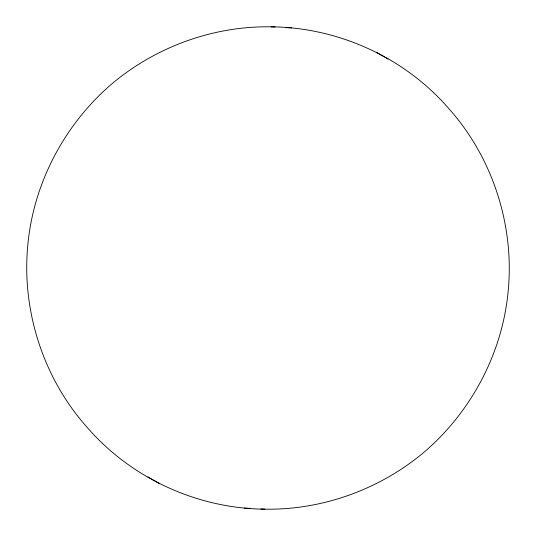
<?xml version="1.0" encoding="UTF-8"?>
<svg xmlns="http://www.w3.org/2000/svg" width="536" height="536" viewBox="0 0 536 536"><rect width="100%" height="100%" fill="white"/><g stroke="black" fill="none" stroke-linecap="round" stroke-linejoin="round"><path stroke-width="0.8" d="M271.129 26.834C214.614 25.849 158.355 45.908 114.604 81.579C66.203 121.712 34.15 180.86 27.952 243.532C21.145 309.62 43.007 378.135 87.375 427.607C131.32 478.393 197.75 508.664 264.871 509.167C321.386 510.151 377.646 490.092 421.397 454.421C469.797 414.288 501.85 355.14 508.048 292.468C514.855 226.38 492.993 157.865 448.625 108.393C404.68 57.607 338.25 27.336 271.129 26.834L275.156 27.014M260.844 508.986L264.871 509.167M285.815 27.631L291.524 27.905M244.476 508.095L250.185 508.369M376.855 52.562L388.091 59.107M147.909 476.893L159.145 483.438"/></g></svg>
